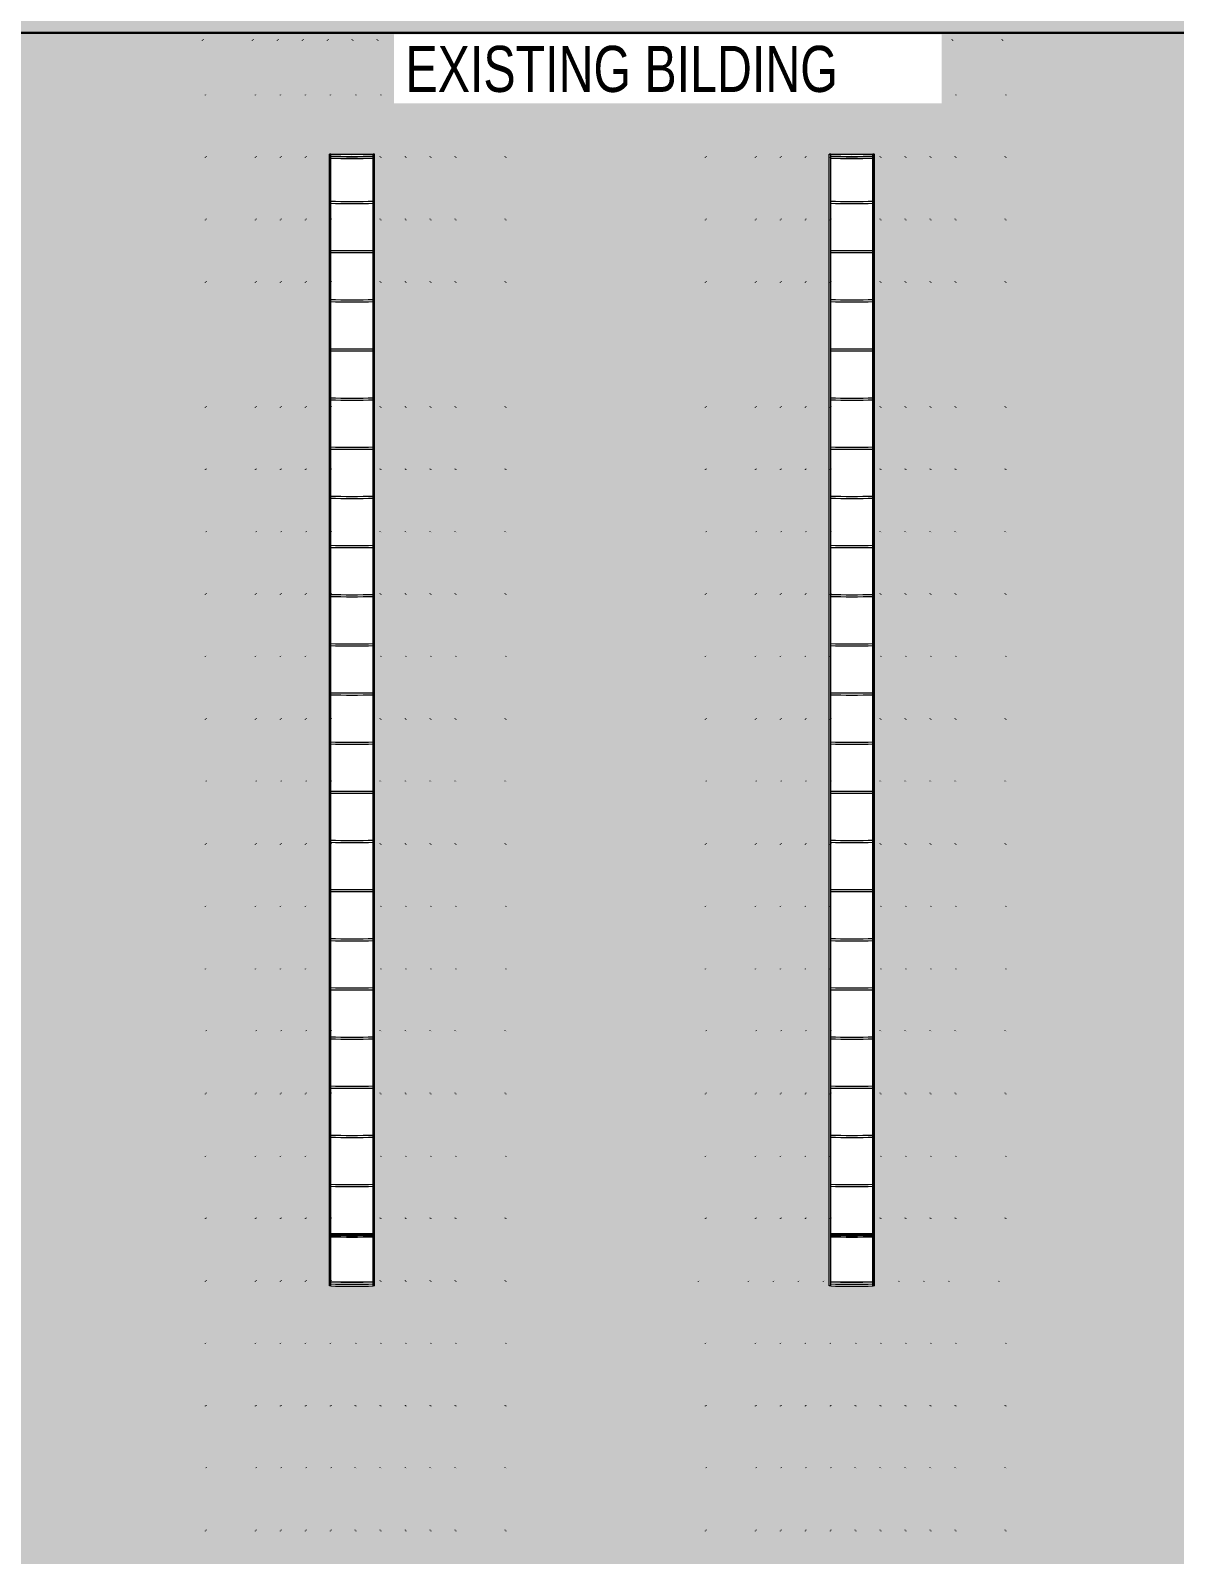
# Model space of a CAD drawing. Header units: metres. Extents: x -55 to 263, y -124 to 62.
# Drawn here: x 71.4 to 99.31, y -59.99 to -22.8 of the extents above; entities that cross this region are included whole.
import ezdxf

# ---------------------------------------------------------------- set-up
doc = ezdxf.new("R2010")
doc.units = ezdxf.units.M
for name, color, linetype, lineweight in [('0-1', 7, 'Continuous', 5), ('14HATCH-1', 10, 'Continuous', 5), ('29NOTAS-1', 7, 'Continuous', 5), ('54ESTRUCTURA-2', 9, 'Continuous', 30), ('54ESTRUCTURA-7', 213, 'Continuous', 9), ('54ESTRUCTURA-8', 255, 'Continuous', 9), ('70LINEA-4', 255, 'Continuous', 9), ('70LINEA-5', 213, 'Continuous', 9)]:
    doc.layers.add(name, color=color, linetype=linetype, lineweight=lineweight)
doc.styles.add('Arial_1', font='arial.ttf', dxfattribs={"width": 0.75, "height": 1.125})

# ---------------------------------------------------------------- blocks, each defined once
blk = doc.blocks.new('22011_AR_rvt-1-A1 _ A250')
at = {"layer": '14HATCH-1'}
h = blk.add_hatch(color=256, dxfattribs=at)
h.paths.add_polyline_path([(194.783, -22.86), (194.93, -22.856), (194.926, -22.851), (194.92, -22.816), (194.797, -22.816), (194.787, -22.856)])
h.paths.add_polyline_path([(194.783, -15.245), (194.791, -15.254), (194.797, -15.288), (194.92, -15.288), (194.926, -15.236), (194.92, -15.201), (194.797, -15.201), (194.791, -15.236)])
h.paths.add_polyline_path([(194.783, -7.62), (194.791, -7.629), (194.797, -7.664), (194.92, -7.664), (194.926, -7.611), (194.92, -7.576), (194.797, -7.576), (194.791, -7.611)])
h.paths.add_polyline_path([(194.783, -0.005), (194.791, -0.014), (194.797, -0.048), (194.92, -0.048), (194.926, 0.004), (194.92, 0.039), (194.797, 0.039), (194.791, 0.004)])
h.paths.add_polyline_path([(194.783, 7.62), (194.791, 7.611), (194.797, 7.576), (194.92, 7.576), (194.926, 7.63), (194.92, 7.664), (194.797, 7.664), (194.791, 7.629)])
h.paths.add_polyline_path([(-12.05, -22.86), (-11.903, -22.855), (-11.908, -22.846), (-11.912, -22.816), (-12.036, -22.816), (-12.041, -22.851), (-12.05, -22.86)])
h.paths.add_polyline_path([(106.186, -22.86), (194.783, -22.855), (194.783, -22.808), (194.93, -22.808), (194.926, -15.296), (194.783, -15.296), (194.783, -15.193), (194.93, -15.193), (194.926, -7.672), (194.783, -7.672), (194.783, -7.568), (194.93, -7.568), (194.926, -0.056), (194.783, -0.056), (194.783, 0.047), (194.93, 0.047), (194.926, 7.568), (194.783, 7.568), (194.783, 7.672), (194.93, 7.672), (194.926, 14.807), (194.783, 14.807), (194.783, 14.825), (183.219, 14.825), (183.215, 13.745), (182.541, 13.745), (182.541, 15.24), (0.339, 15.24), (0.339, 13.745), (-0.339, 13.745), (-0.339, 14.825), (-11.898, 14.825), (-11.898, 14.807), (-12.05, 14.807), (-12.05, -22.808), (-11.898, -22.808), (-11.898, -22.86), (105.605, -22.86)])
h.paths.add_polyline_path([(18.467, -19.926), (17.913, -19.928), (17.727, -19.931), (17.727, 7.689), (18.165, 7.695), (18.631, 7.693), (18.827, 7.689), (18.827, -19.931), (18.468, -19.926)])
h.paths.add_polyline_path([(6.367, -19.927), (5.894, -19.926), (5.535, -19.925), (5.535, 7.689), (5.973, 7.695), (6.433, 7.693), (6.635, 7.689), (6.635, -19.931), (6.368, -19.927)])
h.paths.add_polyline_path([(30.751, -19.927), (30.278, -19.926), (29.919, -19.925), (29.919, 7.689), (30.357, 7.695), (30.817, 7.693), (31.019, 7.689), (31.019, -19.931), (30.752, -19.927)])
h.paths.add_polyline_path([(91.619, -19.926), (91.065, -19.928), (90.879, -19.928), (90.879, 7.689), (91.317, 7.695), (91.777, 7.693), (91.979, 7.689), (91.979, -19.931), (91.62, -19.926)])
h.paths.add_polyline_path([(152.579, -19.926), (152.025, -19.928), (151.839, -19.925), (151.839, 7.689), (152.277, 7.695), (152.737, 7.693), (152.939, 7.689), (152.939, -19.931), (152.58, -19.926)])
h.paths.add_polyline_path([(140.479, -19.927), (140.006, -19.926), (139.647, -19.928), (139.647, 7.689), (140.085, 7.695), (140.545, 7.693), (140.747, 7.689), (140.747, -19.931), (140.48, -19.927)])
h.paths.add_polyline_path([(42.851, -19.926), (42.297, -19.928), (42.111, -19.929), (42.111, 7.689), (42.549, 7.695), (43.009, 7.693), (43.211, 7.689), (43.211, -19.931), (42.852, -19.926)])
h.paths.add_polyline_path([(128.287, -19.927), (127.814, -19.926), (127.455, -19.925), (127.455, 7.689), (127.893, 7.695), (128.353, 7.693), (128.555, 7.689), (128.555, -19.931), (128.288, -19.927)])
h.paths.add_polyline_path([(55.043, -19.926), (54.489, -19.928), (54.303, -19.925), (54.303, 7.689), (54.741, 7.695), (55.201, 7.693), (55.403, 7.689), (55.403, -19.931), (55.044, -19.926)])
h.paths.add_polyline_path([(116.095, -19.927), (115.622, -19.926), (115.263, -19.928), (115.263, 7.689), (115.701, 7.695), (116.161, 7.693), (116.363, 7.689), (116.363, -19.931), (116.096, -19.927)])
h.paths.add_polyline_path([(67.327, -19.927), (66.854, -19.926), (66.495, -19.929), (66.495, 7.689), (66.933, 7.695), (67.393, 7.693), (67.595, 7.689), (67.595, -19.931), (67.328, -19.927)])
h.paths.add_polyline_path([(103.903, -19.927), (103.43, -19.926), (103.071, -19.925), (103.071, 7.689), (103.509, 7.695), (103.969, 7.693), (104.171, 7.689), (104.171, -19.931), (103.904, -19.927)])
h.paths.add_polyline_path([(79.519, -19.927), (79.046, -19.926), (78.687, -19.925), (78.687, 7.689), (79.125, 7.695), (79.585, 7.693), (79.787, 7.689), (79.787, -19.931), (79.52, -19.927)])
h.paths.add_polyline_path([(-6.011, -19.925), (-6.559, -19.929), (-6.657, -19.931), (-6.657, 7.689), (-6.219, 7.695), (-5.759, 7.693), (-5.557, 7.689), (-5.557, -19.931), (-5.932, -19.926), (-6.011, -19.925)])
h.paths.add_polyline_path([(177.142, -19.928), (176.606, -19.926), (176.223, -19.925), (176.223, 7.689), (176.661, 7.695), (177.121, 7.693), (177.323, 7.689), (177.323, -19.931), (177.143, -19.928)])
h.paths.add_polyline_path([(164.863, -19.927), (164.321, -19.926), (164.031, -19.927), (164.031, 7.689), (164.469, 7.695), (164.929, 7.693), (165.131, 7.689), (165.131, -19.931), (164.864, -19.927)])
h.paths.add_polyline_path([(-12.05, -15.245), (-12.041, -15.254), (-12.036, -15.288), (-11.912, -15.288), (-11.902, -15.248), (-11.898, -15.245), (-11.907, -15.236), (-11.912, -15.201), (-12.036, -15.201), (-12.045, -15.24)])
h.paths.add_polyline_path([(-12.041, -15.296), (-12.05, -15.296), (-12.05, -15.193), (-11.898, -15.193), (-11.898, -15.296), (-12.036, -15.296)])
h.paths.add_polyline_path([(-12.05, -7.62), (-12.041, -7.629), (-12.036, -7.664), (-11.912, -7.664), (-11.901, -7.623), (-11.901, -7.617), (-11.907, -7.611), (-11.912, -7.576), (-12.036, -7.576), (-12.041, -7.611)])
h.paths.add_polyline_path([(-12.05, -7.672), (-12.05, -7.568), (-11.898, -7.568), (-11.901, -7.672), (-12.041, -7.672)])
h.paths.add_polyline_path([(-12.05, -0.005), (-12.041, -0.014), (-12.036, -0.048), (-11.912, -0.048), (-11.901, -0.008), (-11.901, -0.002), (-11.907, 0.004), (-11.912, 0.039), (-12.036, 0.039), (-12.045, 0)])
h.paths.add_polyline_path([(-12.041, -0.056), (-12.05, -0.056), (-12.05, 0.047), (-11.898, 0.047), (-11.898, -0.056), (-12.036, -0.056)])
h.paths.add_polyline_path([(-12.05, 7.62), (-12.041, 7.611), (-12.036, 7.576), (-11.912, 7.576), (-11.907, 7.611), (-11.898, 7.62), (-11.907, 7.63), (-11.912, 7.664), (-12.036, 7.664), (-12.041, 7.629)])
h.paths.add_polyline_path([(-12.041, 7.568), (-12.05, 7.568), (-12.05, 7.672), (-11.898, 7.672), (-11.898, 7.568), (-12.036, 7.568)])
h.paths.add_polyline_path([(194.92, 14.815), (194.92, 14.825), (194.795, 14.825), (194.797, 14.815), (194.906, 14.815)])
h.paths.add_polyline_path([(-12.036, 14.815), (-11.912, 14.815), (-11.912, 14.825), (-12.037, 14.825)])
h = blk.add_hatch(color=256, dxfattribs=at)
h.paths.add_polyline_path([(194.783, -60.769), (194.791, -60.777), (194.797, -60.812), (194.92, -60.812), (194.926, -60.76), (194.92, -60.725), (194.797, -60.725), (194.791, -60.76)])
h.paths.add_polyline_path([(194.783, -45.715), (194.791, -45.724), (194.797, -45.759), (194.92, -45.759), (194.925, -45.7), (194.92, -45.672), (194.797, -45.672), (194.791, -45.706)])
h.paths.add_polyline_path([(194.783, -38.1), (194.791, -38.109), (194.797, -38.144), (194.92, -38.144), (194.926, -38.091), (194.92, -38.056), (194.797, -38.056), (194.791, -38.091)])
h.paths.add_polyline_path([(194.783, -30.475), (194.791, -30.484), (194.797, -30.519), (194.92, -30.519), (194.926, -30.466), (194.92, -30.432), (194.797, -30.432), (194.791, -30.466), (194.784, -30.474)])
h.paths.add_polyline_path([(194.783, -22.86), (194.792, -22.874), (194.797, -22.904), (194.92, -22.904), (194.924, -22.86), (194.791, -22.86)])
h.paths.add_polyline_path([(-11.898, -22.86), (-12.05, -22.86), (-12.041, -22.869), (-12.036, -22.904), (-11.912, -22.901), (-11.902, -22.864)])
h.paths.add_polyline_path([(-12.05, -60.96), (192.852, -60.96), (192.852, -60.903), (192.884, -60.903), (192.884, -60.96), (193.506, -60.96), (193.506, -60.903), (193.538, -60.903), (193.538, -60.96), (194.93, -60.96), (194.926, -60.82), (194.783, -60.82), (194.783, -60.717), (194.93, -60.717), (194.926, -45.767), (194.783, -45.767), (194.783, -45.664), (194.93, -45.664), (194.926, -38.152), (194.783, -38.152), (194.783, -38.048), (194.93, -38.048), (194.926, -30.527), (194.783, -30.527), (194.783, -30.424), (194.93, -30.424), (194.926, -22.912), (194.783, -22.912), (194.783, -22.86), (-11.898, -22.865), (-11.898, -22.912), (-12.05, -22.912), (-12.05, -60.847)])
h.paths.add_polyline_path([(-12.05, -60.769), (-12.041, -60.777), (-12.036, -60.812), (-11.912, -60.812), (-11.907, -60.777), (-11.898, -60.769), (-11.907, -60.76), (-11.912, -60.725), (-12.036, -60.725), (-12.041, -60.76)])
h.paths.add_polyline_path([(-11.931, -60.82), (-12.05, -60.82), (-12.05, -60.717), (-11.898, -60.717), (-11.898, -60.82), (-11.914, -60.82)])
h.paths.add_polyline_path([(176.78, -53.447), (176.248, -53.441), (176.23, -53.441), (176.23, -25.82), (176.61, -25.826), (177.144, -25.824), (177.33, -25.824), (177.33, -53.441), (176.892, -53.447), (176.804, -53.447)])
h.paths.add_polyline_path([(164.588, -53.447), (164.061, -53.441), (164.038, -53.441), (164.038, -25.82), (164.413, -25.826), (164.952, -25.824), (165.138, -25.824), (165.138, -53.441), (164.7, -53.447), (164.612, -53.447)])
h.paths.add_polyline_path([(152.396, -53.447), (151.869, -53.441), (151.846, -53.441), (151.846, -25.82), (152.221, -25.826), (152.76, -25.824), (152.946, -25.824), (152.946, -53.441), (152.508, -53.447), (152.42, -53.447)])
h.paths.add_polyline_path([(140.204, -53.447), (139.672, -53.441), (139.654, -53.441), (139.654, -25.82), (140.029, -25.826), (140.568, -25.824), (140.754, -25.825), (140.754, -53.441), (140.316, -53.447), (140.228, -53.447)])
h.paths.add_polyline_path([(128.012, -53.447), (127.485, -53.441), (127.462, -53.441), (127.462, -25.82), (127.837, -25.826), (128.376, -25.824), (128.562, -25.825), (128.562, -53.441), (128.124, -53.447), (128.036, -53.447)])
h.paths.add_polyline_path([(115.82, -53.447), (115.288, -53.441), (115.27, -53.441), (115.27, -25.82), (115.645, -25.826), (116.184, -25.824), (116.37, -25.825), (116.37, -53.441), (115.932, -53.447), (115.844, -53.447)])
h.paths.add_polyline_path([(103.628, -53.447), (103.101, -53.441), (103.078, -53.441), (103.078, -25.82), (103.453, -25.826), (103.992, -25.824), (104.178, -25.82), (104.178, -53.441), (103.74, -53.447), (103.652, -53.447)])
h.paths.add_polyline_path([(91.436, -53.447), (90.904, -53.441), (90.886, -53.441), (90.886, -25.82), (91.261, -25.826), (91.8, -25.824), (91.986, -25.825), (91.986, -53.441), (91.548, -53.447), (91.46, -53.447)])
h.paths.add_polyline_path([(79.244, -53.447), (78.712, -53.441), (78.694, -53.441), (78.694, -25.82), (79.069, -25.826), (79.608, -25.824), (79.794, -25.82), (79.794, -53.441), (79.356, -53.447), (79.268, -53.447)])
h.paths.add_polyline_path([(67.052, -53.447), (66.525, -53.441), (66.502, -53.441), (66.502, -25.82), (66.877, -25.826), (67.416, -25.824), (67.602, -25.82), (67.602, -53.441), (67.164, -53.447), (67.076, -53.447)])
h.paths.add_polyline_path([(54.86, -53.447), (54.333, -53.441), (54.31, -53.441), (54.31, -25.82), (54.736, -25.826), (55.224, -25.824), (55.41, -25.826), (55.41, -53.441), (54.972, -53.447), (54.884, -53.447)])
h.paths.add_polyline_path([(42.668, -53.447), (42.141, -53.441), (42.118, -53.441), (42.118, -25.82), (42.528, -25.826), (43.032, -25.824), (43.218, -25.826), (43.218, -53.441), (42.78, -53.447), (42.692, -53.447)])
h.paths.add_polyline_path([(30.476, -53.447), (29.949, -53.441), (29.926, -53.441), (29.926, -25.82), (30.301, -25.826), (30.84, -25.824), (31.026, -25.826), (31.026, -53.441), (30.588, -53.447), (30.5, -53.447)])
h.paths.add_polyline_path([(18.284, -53.447), (17.757, -53.441), (17.734, -53.441), (17.734, -25.82), (18.111, -25.826), (18.648, -25.824), (18.834, -25.826), (18.834, -53.441), (18.396, -53.447), (18.308, -53.447)])
h.paths.add_polyline_path([(6.092, -53.447), (5.565, -53.441), (5.542, -53.441), (5.542, -25.82), (5.917, -25.826), (6.456, -25.824), (6.642, -25.826), (6.642, -53.441), (6.204, -53.447), (6.116, -53.447)])
h.paths.add_polyline_path([(-6.1, -53.447), (-6.632, -53.441), (-6.65, -53.441), (-6.65, -25.82), (-6.275, -25.826), (-5.736, -25.824), (-5.55, -25.822), (-5.55, -53.441), (-5.988, -53.447), (-6.076, -53.447)])
h.paths.add_polyline_path([(-12.05, -53.34), (-12.041, -53.349), (-12.036, -53.384), (-11.912, -53.384), (-11.907, -53.349), (-11.898, -53.34), (-11.907, -53.331), (-11.912, -53.296), (-12.036, -53.296), (-12.041, -53.331)])
h.paths.add_polyline_path([(-11.898, -53.392), (-12.05, -53.392), (-12.05, -53.288), (-11.898, -53.288), (-11.898, -53.384)])
h.paths.add_polyline_path([(194.778, -53.34), (194.787, -53.352), (194.792, -53.384), (194.916, -53.384), (194.921, -53.349), (194.93, -53.34), (194.921, -53.331), (194.916, -53.296), (194.792, -53.296), (194.787, -53.331)])
h.paths.add_polyline_path([(194.787, -53.392), (194.778, -53.392), (194.778, -53.288), (194.93, -53.288), (194.93, -53.392), (194.792, -53.392)])
h.paths.add_polyline_path([(-12.05, -45.715), (-12.041, -45.724), (-12.036, -45.759), (-11.912, -45.759), (-11.907, -45.724), (-11.898, -45.715), (-11.908, -45.7), (-11.912, -45.672), (-12.036, -45.672), (-12.041, -45.706)])
h.paths.add_polyline_path([(-11.907, -45.767), (-12.05, -45.767), (-12.05, -45.664), (-11.898, -45.664), (-11.898, -45.767)])
h.paths.add_polyline_path([(-12.05, -38.1), (-12.041, -38.109), (-12.036, -38.144), (-11.912, -38.144), (-11.907, -38.109), (-11.898, -38.1), (-11.907, -38.091), (-11.912, -38.056), (-12.036, -38.056), (-12.041, -38.091)])
h.paths.add_polyline_path([(-11.907, -38.152), (-12.05, -38.152), (-12.05, -38.048), (-11.898, -38.048), (-11.898, -38.152)])
h.paths.add_polyline_path([(-12.05, -30.475), (-12.041, -30.484), (-12.036, -30.519), (-11.912, -30.519), (-11.907, -30.484), (-11.901, -30.472), (-11.907, -30.466), (-11.912, -30.432), (-12.036, -30.432), (-12.041, -30.466)])
h.paths.add_polyline_path([(-11.898, -30.527), (-12.05, -30.527), (-12.05, -30.424), (-11.898, -30.424), (-11.898, -30.484)])
at = {"layer": '54ESTRUCTURA-2'}
for p, q in [((194.93, -22.86), (-12.05, -22.86)), ((-12.05, -22.86), (194.93, -22.86))]:
    blk.add_line(p, q, dxfattribs=at)
blk = doc.blocks.new('JN-103 - JN-103-1693073-A1 _ A250')
at = {"layer": '54ESTRUCTURA-7'}
for p, q in [((173.202, -51.797), (173.202, -51.804)), ((173.223, -51.777), (173.223, -51.783)), ((174.421, -51.797), (174.421, -51.804)), ((174.442, -51.777), (174.442, -51.783)), ((175.031, -51.797), (175.031, -51.804)), ((175.052, -51.777), (175.052, -51.783)), ((175.64, -51.797), (175.64, -51.804)), ((175.661, -51.777), (175.661, -51.783)), ((176.25, -51.797), (176.25, -51.804)), ((176.271, -51.777), (176.271, -51.783)), ((177.471, -51.783), (177.471, -51.777)), ((177.492, -51.804), (177.492, -51.797)), ((178.081, -51.783), (178.081, -51.777)), ((178.102, -51.804), (178.102, -51.797)), ((178.69, -51.783), (178.69, -51.777)), ((178.711, -51.804), (178.711, -51.797)), ((179.3, -51.783), (179.3, -51.777)), ((179.321, -51.804), (179.321, -51.797)), ((180.519, -51.783), (180.519, -51.777)), ((180.54, -51.804), (180.54, -51.797))]:
    blk.add_line(p, q, dxfattribs=at)
blk = doc.blocks.new('JN-103 - JN-103-V415-A1 _ A250')
at = {"layer": '54ESTRUCTURA-7'}
for p, q in [((173.202, -50.276), (173.202, -50.282)), ((173.223, -50.255), (173.223, -50.261)), ((174.421, -50.276), (174.421, -50.282)), ((174.442, -50.255), (174.442, -50.261)), ((175.031, -50.276), (175.031, -50.282)), ((175.052, -50.255), (175.052, -50.261)), ((175.64, -50.276), (175.64, -50.282)), ((175.661, -50.255), (175.661, -50.261)), ((176.25, -50.276), (176.25, -50.282)), ((176.271, -50.255), (176.271, -50.261)), ((177.471, -50.261), (177.471, -50.255)), ((177.492, -50.282), (177.492, -50.276)), ((178.081, -50.261), (178.081, -50.255)), ((178.102, -50.282), (178.102, -50.276)), ((178.69, -50.261), (178.69, -50.255)), ((178.711, -50.282), (178.711, -50.276)), ((179.3, -50.261), (179.3, -50.255)), ((179.321, -50.282), (179.321, -50.276)), ((180.519, -50.261), (180.519, -50.255)), ((180.54, -50.282), (180.54, -50.276))]:
    blk.add_line(p, q, dxfattribs=at)
blk = doc.blocks.new('JN-103 - JN-103-V416-A1 _ A250')
at = {"layer": '54ESTRUCTURA-7'}
for p, q in [((173.202, -48.752), (173.202, -48.759)), ((173.223, -48.731), (173.223, -48.738)), ((174.421, -48.752), (174.421, -48.759)), ((174.442, -48.731), (174.442, -48.738)), ((175.031, -48.752), (175.031, -48.759)), ((175.052, -48.731), (175.052, -48.738)), ((175.64, -48.752), (175.64, -48.759)), ((175.661, -48.731), (175.661, -48.738)), ((176.25, -48.752), (176.25, -48.759)), ((176.271, -48.731), (176.271, -48.738)), ((177.471, -48.738), (177.471, -48.731)), ((177.492, -48.759), (177.492, -48.752)), ((178.081, -48.738), (178.081, -48.731)), ((178.102, -48.759), (178.102, -48.752)), ((178.69, -48.738), (178.69, -48.731)), ((178.711, -48.759), (178.711, -48.752)), ((179.3, -48.738), (179.3, -48.731)), ((179.321, -48.759), (179.321, -48.752)), ((180.519, -48.738), (180.519, -48.731)), ((180.54, -48.759), (180.54, -48.752))]:
    blk.add_line(p, q, dxfattribs=at)
blk = doc.blocks.new('JN-103 - JN-103-V417-A1 _ A250')
at = {"layer": '54ESTRUCTURA-7'}
for p, q in [((173.202, -47.229), (173.202, -47.235)), ((173.223, -47.208), (173.223, -47.214)), ((174.421, -47.229), (174.421, -47.235)), ((174.442, -47.208), (174.442, -47.214)), ((175.031, -47.229), (175.031, -47.235)), ((175.052, -47.208), (175.052, -47.214)), ((175.64, -47.229), (175.64, -47.235)), ((175.661, -47.208), (175.661, -47.214)), ((176.25, -47.229), (176.25, -47.235)), ((176.271, -47.208), (176.271, -47.214)), ((177.471, -47.214), (177.471, -47.208)), ((177.492, -47.235), (177.492, -47.229)), ((178.081, -47.214), (178.081, -47.208)), ((178.102, -47.235), (178.102, -47.229)), ((178.69, -47.214), (178.69, -47.208)), ((178.711, -47.235), (178.711, -47.229)), ((179.3, -47.214), (179.3, -47.208)), ((179.321, -47.235), (179.321, -47.229)), ((180.519, -47.214), (180.519, -47.208)), ((180.54, -47.235), (180.54, -47.229))]:
    blk.add_line(p, q, dxfattribs=at)
blk = doc.blocks.new('JN-103 - JN-103-V418-A1 _ A250')
at = {"layer": '54ESTRUCTURA-7'}
for p, q in [((173.202, -44.182), (173.202, -44.189)), ((173.223, -44.162), (173.223, -44.168)), ((174.421, -44.182), (174.421, -44.189)), ((174.442, -44.162), (174.442, -44.168)), ((175.031, -44.182), (175.031, -44.189)), ((175.052, -44.162), (175.052, -44.168)), ((175.64, -44.182), (175.64, -44.189)), ((175.661, -44.162), (175.661, -44.168)), ((176.25, -44.182), (176.25, -44.189)), ((176.271, -44.162), (176.271, -44.168)), ((177.471, -44.168), (177.471, -44.162)), ((177.492, -44.189), (177.492, -44.182)), ((178.081, -44.168), (178.081, -44.162)), ((178.102, -44.189), (178.102, -44.182)), ((178.69, -44.168), (178.69, -44.162)), ((178.711, -44.189), (178.711, -44.182)), ((179.3, -44.168), (179.3, -44.162)), ((179.321, -44.189), (179.321, -44.182)), ((180.519, -44.168), (180.519, -44.162)), ((180.54, -44.189), (180.54, -44.182))]:
    blk.add_line(p, q, dxfattribs=at)
blk = doc.blocks.new('JN-103 - JN-103-V419-A1 _ A250')
at = {"layer": '54ESTRUCTURA-7'}
for p, q in [((173.202, -42.659), (173.202, -42.665)), ((173.223, -42.638), (173.223, -42.644)), ((174.421, -42.659), (174.421, -42.665)), ((174.442, -42.638), (174.442, -42.644)), ((175.031, -42.659), (175.031, -42.665)), ((175.052, -42.638), (175.052, -42.644)), ((175.64, -42.659), (175.64, -42.665)), ((175.661, -42.638), (175.661, -42.644)), ((176.25, -42.659), (176.25, -42.665)), ((176.271, -42.638), (176.271, -42.644)), ((177.471, -42.644), (177.471, -42.638)), ((177.492, -42.665), (177.492, -42.659)), ((178.081, -42.644), (178.081, -42.638)), ((178.102, -42.665), (178.102, -42.659)), ((178.69, -42.644), (178.69, -42.638)), ((178.711, -42.665), (178.711, -42.659)), ((179.3, -42.644), (179.3, -42.638)), ((179.321, -42.665), (179.321, -42.659)), ((180.519, -42.644), (180.519, -42.638)), ((180.54, -42.665), (180.54, -42.659))]:
    blk.add_line(p, q, dxfattribs=at)
blk = doc.blocks.new('JN-103 - JN-103-V420-A1 _ A250')
at = {"layer": '54ESTRUCTURA-7'}
for p, q in [((173.202, -41.136), (173.202, -41.142)), ((173.223, -41.115), (173.223, -41.121)), ((174.421, -41.136), (174.421, -41.142)), ((174.442, -41.115), (174.442, -41.121)), ((175.031, -41.136), (175.031, -41.142)), ((175.052, -41.115), (175.052, -41.121)), ((175.64, -41.136), (175.64, -41.142)), ((175.661, -41.115), (175.661, -41.121)), ((176.25, -41.136), (176.25, -41.142)), ((176.271, -41.115), (176.271, -41.121)), ((177.471, -41.121), (177.471, -41.115)), ((177.492, -41.142), (177.492, -41.136)), ((178.081, -41.121), (178.081, -41.115)), ((178.102, -41.142), (178.102, -41.136)), ((178.69, -41.121), (178.69, -41.115)), ((178.711, -41.142), (178.711, -41.136)), ((179.3, -41.121), (179.3, -41.115)), ((179.321, -41.142), (179.321, -41.136)), ((180.519, -41.121), (180.519, -41.115)), ((180.54, -41.142), (180.54, -41.136))]:
    blk.add_line(p, q, dxfattribs=at)
blk = doc.blocks.new('JN-103 - JN-103-V421-A1 _ A250')
at = {"layer": '54ESTRUCTURA-7'}
for p, q in [((173.202, -39.613), (173.202, -39.619)), ((173.223, -39.592), (173.223, -39.598)), ((174.421, -39.613), (174.421, -39.619)), ((174.442, -39.592), (174.442, -39.598)), ((175.031, -39.613), (175.031, -39.619)), ((175.052, -39.592), (175.052, -39.598)), ((175.64, -39.613), (175.64, -39.619)), ((175.661, -39.592), (175.661, -39.598)), ((176.25, -39.613), (176.25, -39.619)), ((176.271, -39.592), (176.271, -39.598)), ((177.471, -39.598), (177.471, -39.592)), ((177.492, -39.619), (177.492, -39.613)), ((178.081, -39.598), (178.081, -39.592)), ((178.102, -39.619), (178.102, -39.613)), ((178.69, -39.598), (178.69, -39.592)), ((178.711, -39.619), (178.711, -39.613)), ((179.3, -39.598), (179.3, -39.592)), ((179.321, -39.619), (179.321, -39.613)), ((180.519, -39.598), (180.519, -39.592)), ((180.54, -39.619), (180.54, -39.613))]:
    blk.add_line(p, q, dxfattribs=at)
blk = doc.blocks.new('JN-103 - JN-103-V422-A1 _ A250')
at = {"layer": '54ESTRUCTURA-7'}
for p, q in [((173.202, -36.566), (173.202, -36.572)), ((173.223, -36.545), (173.223, -36.551)), ((174.421, -36.566), (174.421, -36.572)), ((174.442, -36.545), (174.442, -36.551)), ((175.031, -36.566), (175.031, -36.572)), ((175.052, -36.545), (175.052, -36.551)), ((175.64, -36.566), (175.64, -36.572)), ((175.661, -36.545), (175.661, -36.551)), ((176.25, -36.566), (176.25, -36.572)), ((176.271, -36.545), (176.271, -36.551)), ((177.471, -36.551), (177.471, -36.545)), ((177.492, -36.572), (177.492, -36.566)), ((178.081, -36.551), (178.081, -36.545)), ((178.102, -36.572), (178.102, -36.566)), ((178.69, -36.551), (178.69, -36.545)), ((178.711, -36.572), (178.711, -36.566)), ((179.3, -36.551), (179.3, -36.545)), ((179.321, -36.572), (179.321, -36.566)), ((180.519, -36.551), (180.519, -36.545)), ((180.54, -36.572), (180.54, -36.566))]:
    blk.add_line(p, q, dxfattribs=at)
blk = doc.blocks.new('JN-103 - JN-103-V423-A1 _ A250')
at = {"layer": '54ESTRUCTURA-7'}
for p, q in [((173.202, -35.043), (173.202, -35.049)), ((173.223, -35.022), (173.223, -35.028)), ((174.421, -35.043), (174.421, -35.049)), ((174.442, -35.022), (174.442, -35.028)), ((175.031, -35.043), (175.031, -35.049)), ((175.052, -35.022), (175.052, -35.028)), ((175.64, -35.043), (175.64, -35.049)), ((175.661, -35.022), (175.661, -35.028)), ((176.25, -35.043), (176.25, -35.049)), ((176.271, -35.022), (176.271, -35.028)), ((177.471, -35.028), (177.471, -35.022)), ((177.492, -35.049), (177.492, -35.043)), ((178.081, -35.028), (178.081, -35.022)), ((178.102, -35.049), (178.102, -35.043)), ((178.69, -35.028), (178.69, -35.022)), ((178.711, -35.049), (178.711, -35.043)), ((179.3, -35.028), (179.3, -35.022)), ((179.321, -35.049), (179.321, -35.043)), ((180.519, -35.028), (180.519, -35.022)), ((180.54, -35.049), (180.54, -35.043))]:
    blk.add_line(p, q, dxfattribs=at)
blk = doc.blocks.new('JN-103 - JN-103-V424-A1 _ A250')
at = {"layer": '54ESTRUCTURA-7'}
for p, q in [((173.202, -33.519), (173.202, -33.525)), ((173.223, -33.498), (173.223, -33.505)), ((174.421, -33.519), (174.421, -33.525)), ((174.442, -33.498), (174.442, -33.505)), ((175.031, -33.519), (175.031, -33.525)), ((175.052, -33.498), (175.052, -33.505)), ((175.64, -33.519), (175.64, -33.525)), ((175.661, -33.498), (175.661, -33.505)), ((176.25, -33.519), (176.25, -33.525)), ((176.271, -33.498), (176.271, -33.505)), ((177.471, -33.505), (177.471, -33.498)), ((177.492, -33.525), (177.492, -33.519)), ((178.081, -33.505), (178.081, -33.498)), ((178.102, -33.525), (178.102, -33.519)), ((178.69, -33.505), (178.69, -33.498)), ((178.711, -33.525), (178.711, -33.519)), ((179.3, -33.505), (179.3, -33.498)), ((179.321, -33.525), (179.321, -33.519)), ((180.519, -33.505), (180.519, -33.498)), ((180.54, -33.525), (180.54, -33.519))]:
    blk.add_line(p, q, dxfattribs=at)
blk = doc.blocks.new('JN-103 - JN-103-V425-A1 _ A250')
at = {"layer": '54ESTRUCTURA-7'}
for p, q in [((173.223, -31.975), (173.223, -31.981)), ((174.442, -31.975), (174.442, -31.981)), ((175.052, -31.975), (175.052, -31.981)), ((175.661, -31.975), (175.661, -31.981)), ((176.271, -31.975), (176.271, -31.981)), ((177.471, -31.981), (177.471, -31.975)), ((178.081, -31.981), (178.081, -31.975)), ((178.69, -31.981), (178.69, -31.975)), ((179.3, -31.981), (179.3, -31.975)), ((180.519, -31.981), (180.519, -31.975)), ((173.202, -31.996), (173.202, -32.002)), ((174.421, -31.996), (174.421, -32.002)), ((175.031, -31.996), (175.031, -32.002)), ((175.64, -31.996), (175.64, -32.002)), ((176.25, -31.996), (176.25, -32.002)), ((177.492, -32.002), (177.492, -31.996)), ((178.102, -32.002), (178.102, -31.996)), ((178.711, -32.002), (178.711, -31.996)), ((179.321, -32.002), (179.321, -31.996)), ((180.54, -32.002), (180.54, -31.996))]:
    blk.add_line(p, q, dxfattribs=at)
blk = doc.blocks.new('JN-103 - JN-103-V426-A1 _ A250')
at = {"layer": '54ESTRUCTURA-7'}
for p, q in [((173.202, -28.946), (173.202, -28.952)), ((173.223, -28.925), (173.223, -28.931)), ((174.421, -28.946), (174.421, -28.952)), ((174.442, -28.925), (174.442, -28.931)), ((175.031, -28.946), (175.031, -28.952)), ((175.052, -28.925), (175.052, -28.931)), ((175.64, -28.946), (175.64, -28.952)), ((175.661, -28.925), (175.661, -28.931)), ((176.25, -28.946), (176.25, -28.952)), ((176.271, -28.925), (176.271, -28.931)), ((177.471, -28.931), (177.471, -28.925)), ((177.492, -28.952), (177.492, -28.946)), ((178.081, -28.931), (178.081, -28.925)), ((178.102, -28.952), (178.102, -28.946)), ((178.69, -28.931), (178.69, -28.925)), ((178.711, -28.952), (178.711, -28.946)), ((179.3, -28.931), (179.3, -28.925)), ((179.321, -28.952), (179.321, -28.946)), ((180.519, -28.931), (180.519, -28.925)), ((180.54, -28.952), (180.54, -28.946))]:
    blk.add_line(p, q, dxfattribs=at)
blk = doc.blocks.new('JN-103 - JN-103-V427-A1 _ A250')
at = {"layer": '54ESTRUCTURA-7'}
for p, q in [((173.202, -27.423), (173.202, -27.429)), ((173.223, -27.397), (173.223, -27.408)), ((174.421, -27.423), (174.421, -27.429)), ((174.442, -27.397), (174.442, -27.408)), ((175.031, -27.423), (175.031, -27.429)), ((175.052, -27.397), (175.052, -27.408)), ((175.64, -27.423), (175.64, -27.429)), ((175.661, -27.397), (175.661, -27.408)), ((176.25, -27.423), (176.25, -27.429)), ((176.271, -27.397), (176.271, -27.408)), ((177.471, -27.408), (177.471, -27.397)), ((177.492, -27.429), (177.492, -27.423)), ((178.081, -27.408), (178.081, -27.397)), ((178.102, -27.429), (178.102, -27.423)), ((178.69, -27.408), (178.69, -27.397)), ((178.711, -27.429), (178.711, -27.423)), ((179.3, -27.408), (179.3, -27.397)), ((179.321, -27.429), (179.321, -27.423)), ((180.519, -27.408), (180.519, -27.397)), ((180.54, -27.429), (180.54, -27.423))]:
    blk.add_line(p, q, dxfattribs=at)
blk = doc.blocks.new('JN-103 - JN-103-V428-A1 _ A250')
at = {"layer": '54ESTRUCTURA-7'}
for p, q in [((173.202, -25.899), (173.202, -25.905)), ((173.223, -25.878), (173.223, -25.885)), ((174.421, -25.899), (174.421, -25.905)), ((174.442, -25.878), (174.442, -25.885)), ((175.031, -25.899), (175.031, -25.905)), ((175.052, -25.878), (175.052, -25.885)), ((175.64, -25.899), (175.64, -25.905)), ((175.661, -25.878), (175.661, -25.885)), ((176.25, -25.899), (176.25, -25.905)), ((176.271, -25.878), (176.271, -25.885)), ((177.471, -25.885), (177.471, -25.878)), ((177.492, -25.905), (177.492, -25.899)), ((178.081, -25.885), (178.081, -25.878)), ((178.102, -25.905), (178.102, -25.899)), ((178.69, -25.885), (178.69, -25.878)), ((178.711, -25.905), (178.711, -25.899)), ((179.3, -25.885), (179.3, -25.878)), ((179.321, -25.905), (179.321, -25.899)), ((180.519, -25.885), (180.519, -25.878)), ((180.54, -25.905), (180.54, -25.899))]:
    blk.add_line(p, q, dxfattribs=at)
blk = doc.blocks.new('JN-103 - JN-103-V429-A1 _ A250')
at = {"layer": '54ESTRUCTURA-7'}
for p, q in [((173.202, -24.376), (173.202, -24.382)), ((173.223, -24.355), (173.223, -24.361)), ((174.421, -24.376), (174.421, -24.382)), ((174.442, -24.355), (174.442, -24.361)), ((175.031, -24.376), (175.031, -24.382)), ((175.052, -24.355), (175.052, -24.361)), ((175.64, -24.376), (175.64, -24.382)), ((175.661, -24.355), (175.661, -24.361)), ((176.25, -24.376), (176.25, -24.382)), ((176.271, -24.355), (176.271, -24.361)), ((176.861, -24.361), (176.861, -24.355)), ((176.882, -24.382), (176.882, -24.376)), ((177.471, -24.361), (177.471, -24.355)), ((177.492, -24.382), (177.492, -24.376)), ((178.081, -24.361), (178.081, -24.355)), ((178.102, -24.382), (178.102, -24.376)), ((178.69, -24.361), (178.69, -24.355)), ((178.711, -24.382), (178.711, -24.376)), ((179.3, -24.361), (179.3, -24.355)), ((179.321, -24.382), (179.321, -24.376)), ((180.519, -24.361), (180.519, -24.355)), ((180.54, -24.382), (180.54, -24.376))]:
    blk.add_line(p, q, dxfattribs=at)
blk = doc.blocks.new('JN-103 - JN-103-V447-A1 _ A250')
at = {"layer": '54ESTRUCTURA-7'}
for p, q in [((75.666, -53.323), (75.666, -53.329)), ((75.687, -53.302), (75.687, -53.308)), ((76.885, -53.323), (76.885, -53.329)), ((76.906, -53.302), (76.906, -53.308)), ((77.495, -53.323), (77.495, -53.329)), ((77.516, -53.302), (77.516, -53.308)), ((78.104, -53.323), (78.104, -53.329)), ((78.125, -53.302), (78.125, -53.308)), ((78.714, -53.323), (78.714, -53.329)), ((78.735, -53.302), (78.735, -53.308)), ((79.935, -53.308), (79.935, -53.302)), ((79.956, -53.329), (79.956, -53.323)), ((80.545, -53.308), (80.545, -53.302)), ((80.566, -53.329), (80.566, -53.323)), ((81.154, -53.308), (81.154, -53.302)), ((81.175, -53.329), (81.175, -53.323)), ((81.764, -53.308), (81.764, -53.302)), ((81.785, -53.329), (81.785, -53.323)), ((82.983, -53.308), (82.983, -53.302)), ((83.004, -53.329), (83.004, -53.323))]:
    blk.add_line(p, q, dxfattribs=at)
blk = doc.blocks.new('JN-201 - JN-201-1693074-A1 _ A250')
at = {"layer": '54ESTRUCTURA-7'}
for p, q in [((173.202, -59.416), (173.202, -59.422)), ((173.223, -59.395), (173.223, -59.401)), ((174.421, -59.416), (174.421, -59.422)), ((174.442, -59.395), (174.442, -59.401)), ((175.031, -59.416), (175.031, -59.422)), ((175.052, -59.395), (175.052, -59.401)), ((175.64, -59.416), (175.64, -59.422)), ((175.661, -59.395), (175.661, -59.401)), ((176.25, -59.416), (176.25, -59.422)), ((176.271, -59.395), (176.271, -59.401)), ((176.861, -59.401), (176.861, -59.395)), ((176.882, -59.422), (176.882, -59.416)), ((177.471, -59.401), (177.471, -59.395)), ((177.492, -59.422), (177.492, -59.416)), ((178.081, -59.401), (178.081, -59.395)), ((178.102, -59.422), (178.102, -59.416)), ((178.69, -59.401), (178.69, -59.395)), ((178.711, -59.422), (178.711, -59.416)), ((179.3, -59.401), (179.3, -59.395)), ((179.321, -59.422), (179.321, -59.416)), ((180.519, -59.401), (180.519, -59.395)), ((180.54, -59.422), (180.54, -59.416))]:
    blk.add_line(p, q, dxfattribs=at)
blk = doc.blocks.new('JN-201 - JN-201-V449-A1 _ A250')
at = {"layer": '54ESTRUCTURA-7'}
for p, q in [((173.202, -57.892), (173.202, -57.899)), ((173.223, -57.871), (173.223, -57.878)), ((174.421, -57.892), (174.421, -57.899)), ((174.442, -57.871), (174.442, -57.878)), ((175.031, -57.892), (175.031, -57.899)), ((175.052, -57.871), (175.052, -57.878)), ((175.64, -57.892), (175.64, -57.899)), ((175.661, -57.871), (175.661, -57.878)), ((176.25, -57.892), (176.25, -57.899)), ((176.271, -57.871), (176.271, -57.878)), ((176.861, -57.878), (176.861, -57.871)), ((176.882, -57.899), (176.882, -57.892)), ((177.471, -57.878), (177.471, -57.871)), ((177.492, -57.899), (177.492, -57.892)), ((178.081, -57.878), (178.081, -57.871)), ((178.102, -57.899), (178.102, -57.892)), ((178.69, -57.878), (178.69, -57.871)), ((178.711, -57.899), (178.711, -57.892)), ((179.3, -57.878), (179.3, -57.871)), ((179.321, -57.899), (179.321, -57.892)), ((180.519, -57.878), (180.519, -57.871)), ((180.54, -57.899), (180.54, -57.892))]:
    blk.add_line(p, q, dxfattribs=at)
blk = doc.blocks.new('JN-201 - JN-201-V450-A1 _ A250')
at = {"layer": '54ESTRUCTURA-7'}
for p, q in [((173.202, -56.369), (173.202, -56.375)), ((173.223, -56.348), (173.223, -56.354)), ((174.421, -56.369), (174.421, -56.375)), ((174.442, -56.348), (174.442, -56.354)), ((175.031, -56.369), (175.031, -56.375)), ((175.052, -56.348), (175.052, -56.354)), ((175.64, -56.369), (175.64, -56.375)), ((175.661, -56.348), (175.661, -56.354)), ((176.25, -56.369), (176.25, -56.375)), ((176.271, -56.348), (176.271, -56.354)), ((176.861, -56.354), (176.861, -56.348)), ((176.882, -56.375), (176.882, -56.369)), ((177.471, -56.354), (177.471, -56.348)), ((177.492, -56.375), (177.492, -56.369)), ((178.081, -56.354), (178.081, -56.348)), ((178.102, -56.375), (178.102, -56.369)), ((178.69, -56.354), (178.69, -56.348)), ((178.711, -56.375), (178.711, -56.369)), ((179.3, -56.354), (179.3, -56.348)), ((179.321, -56.375), (179.321, -56.369)), ((180.519, -56.354), (180.519, -56.348)), ((180.54, -56.375), (180.54, -56.369))]:
    blk.add_line(p, q, dxfattribs=at)
blk = doc.blocks.new('JN-201 - JN-201-V451-A1 _ A250')
at = {"layer": '54ESTRUCTURA-7'}
for p, q in [((173.202, -54.846), (173.202, -54.852)), ((173.223, -54.825), (173.223, -54.831)), ((174.421, -54.846), (174.421, -54.852)), ((174.442, -54.825), (174.442, -54.831)), ((175.031, -54.846), (175.031, -54.852)), ((175.052, -54.825), (175.052, -54.831)), ((175.64, -54.846), (175.64, -54.852)), ((175.661, -54.825), (175.661, -54.831)), ((176.25, -54.846), (176.25, -54.852)), ((176.271, -54.825), (176.271, -54.831)), ((176.861, -54.831), (176.861, -54.825)), ((176.882, -54.852), (176.882, -54.846)), ((177.471, -54.831), (177.471, -54.825)), ((177.492, -54.852), (177.492, -54.846)), ((178.081, -54.831), (178.081, -54.825)), ((178.102, -54.852), (178.102, -54.846)), ((178.69, -54.831), (178.69, -54.825)), ((178.711, -54.852), (178.711, -54.846)), ((179.3, -54.831), (179.3, -54.825)), ((179.321, -54.852), (179.321, -54.846)), ((180.519, -54.831), (180.519, -54.825)), ((180.54, -54.852), (180.54, -54.846))]:
    blk.add_line(p, q, dxfattribs=at)
blk = doc.blocks.new('JN-104 - JN-104-1693075-A1 _ A250')
at = {"layer": '54ESTRUCTURA-7'}
for p, q in [((173.127, -23.043), (173.127, -23.049)), ((173.148, -23.022), (173.148, -23.029)), ((174.346, -23.043), (174.346, -23.049)), ((174.367, -23.022), (174.367, -23.029)), ((174.956, -23.043), (174.956, -23.049)), ((174.977, -23.022), (174.977, -23.029)), ((175.565, -23.043), (175.565, -23.049)), ((175.586, -23.022), (175.586, -23.029)), ((176.175, -23.043), (176.175, -23.049)), ((176.196, -23.022), (176.196, -23.029)), ((176.786, -23.029), (176.786, -23.022)), ((176.807, -23.049), (176.807, -23.043)), ((177.396, -23.029), (177.396, -23.022)), ((177.417, -23.049), (177.417, -23.043)), ((178.006, -23.029), (178.006, -23.022)), ((178.027, -23.049), (178.027, -23.043)), ((178.615, -23.029), (178.615, -23.022)), ((178.636, -23.049), (178.636, -23.043)), ((179.225, -23.029), (179.225, -23.022)), ((179.246, -23.049), (179.246, -23.043)), ((180.444, -23.029), (180.444, -23.022)), ((180.465, -23.049), (180.465, -23.043))]:
    blk.add_line(p, q, dxfattribs=at)
blk = doc.blocks.new('JP-401 - JP-401-1693078-A1 _ A250')
at = {"layer": '54ESTRUCTURA-7'}
for p, q in [((124.434, -38.083), (124.434, -38.089)), ((124.455, -38.062), (124.455, -38.068)), ((125.653, -38.083), (125.653, -38.089)), ((125.674, -38.062), (125.674, -38.068)), ((126.263, -38.083), (126.263, -38.089)), ((126.284, -38.062), (126.284, -38.068)), ((126.872, -38.083), (126.872, -38.089)), ((126.893, -38.062), (126.893, -38.068)), ((127.482, -38.083), (127.482, -38.089)), ((127.503, -38.062), (127.503, -38.068)), ((128.703, -38.068), (128.703, -38.062)), ((128.724, -38.089), (128.724, -38.083)), ((129.313, -38.068), (129.313, -38.062)), ((129.334, -38.089), (129.334, -38.083)), ((129.922, -38.068), (129.922, -38.062)), ((129.943, -38.089), (129.943, -38.083)), ((130.532, -38.068), (130.532, -38.062)), ((130.553, -38.089), (130.553, -38.083)), ((131.751, -38.068), (131.751, -38.062)), ((131.772, -38.089), (131.772, -38.083))]:
    blk.add_line(p, q, dxfattribs=at)
blk = doc.blocks.new('JP-401 - JP-401-1565127-A1 _ A250')
at = {"layer": '54ESTRUCTURA-7'}
for p, q in [((136.459, -53.333), (136.459, -53.34)), ((136.48, -53.312), (136.48, -53.319)), ((137.678, -53.333), (137.678, -53.34)), ((137.699, -53.312), (137.699, -53.319)), ((138.288, -53.333), (138.288, -53.34)), ((138.309, -53.312), (138.309, -53.319)), ((138.897, -53.333), (138.897, -53.34)), ((138.918, -53.312), (138.918, -53.319)), ((139.507, -53.333), (139.507, -53.34)), ((139.528, -53.312), (139.528, -53.319)), ((140.728, -53.319), (140.728, -53.312)), ((140.749, -53.34), (140.749, -53.333)), ((141.338, -53.319), (141.338, -53.312)), ((141.359, -53.34), (141.359, -53.333)), ((141.947, -53.319), (141.947, -53.312)), ((141.968, -53.34), (141.968, -53.333)), ((142.557, -53.319), (142.557, -53.312)), ((142.578, -53.34), (142.578, -53.333)), ((143.776, -53.319), (143.776, -53.312)), ((143.797, -53.34), (143.797, -53.333))]:
    blk.add_line(p, q, dxfattribs=at)
blk = doc.blocks.new('JP-402 - JP-402-1693079-A1 _ A250')
at = {"layer": '54ESTRUCTURA-7'}
for p, q in [((124.434, -45.7), (124.434, -45.709)), ((124.455, -45.682), (124.455, -45.688)), ((125.653, -45.7), (125.653, -45.709)), ((125.674, -45.682), (125.674, -45.688)), ((126.263, -45.7), (126.263, -45.709)), ((126.284, -45.682), (126.284, -45.688)), ((126.872, -45.7), (126.872, -45.709)), ((126.893, -45.682), (126.893, -45.688)), ((127.482, -45.7), (127.482, -45.709)), ((127.503, -45.682), (127.503, -45.688)), ((128.703, -45.688), (128.703, -45.682)), ((128.724, -45.709), (128.724, -45.7)), ((129.313, -45.688), (129.313, -45.682)), ((129.334, -45.709), (129.334, -45.7)), ((129.922, -45.688), (129.922, -45.682)), ((129.943, -45.709), (129.943, -45.7)), ((130.532, -45.688), (130.532, -45.682)), ((130.553, -45.709), (130.553, -45.7)), ((131.751, -45.688), (131.751, -45.682)), ((131.772, -45.709), (131.772, -45.7))]:
    blk.add_line(p, q, dxfattribs=at)
blk = doc.blocks.new('DOMO TIPO CAÑON - DOMO TIPO CAÑON-2125472-A1 _ A250')
at = {"layer": '70LINEA-5'}
for p, q in [((176.23, -25.82), (176.264, -25.821)), ((176.23, -53.441), (176.23, -25.82)), ((176.266, -25.821), (176.232, -25.82)), ((176.264, -25.821), (176.266, -25.821)), ((176.264, -53.441), (176.264, -25.821)), ((176.266, -53.441), (176.266, -25.821)), ((177.328, -25.82), (177.294, -25.821)), ((177.294, -25.821), (177.297, -25.821)), ((177.294, -53.441), (177.294, -25.821)), ((177.297, -25.821), (177.33, -25.82)), ((177.297, -53.441), (177.297, -25.821)), ((177.33, -53.441), (177.33, -25.82)), ((176.264, -53.441), (176.23, -53.441)), ((176.266, -53.441), (176.264, -53.441)), ((177.297, -53.441), (177.294, -53.441)), ((177.33, -53.441), (177.297, -53.441))]:
    blk.add_line(p, q, dxfattribs=at)
for centre, major_axis, start_param, end_param in [((176.78, -25.803), (0.778, 0), 3.967377, 5.457085), ((176.78, -25.803), (0.775, 0), 3.967534, 5.456928), ((176.78, -25.803), (0.775, 0), 3.967534, 5.456928), ((176.78, -25.803), (0.769, 0), 3.96785, 5.456609), ((176.78, -25.853), (0.778, 0), 3.985704, 5.439062), ((176.78, -25.9), (0.775, 0), 3.982395, 5.44237), ((176.78, -25.903), (0.775, 0), 3.982395, 5.438816), ((176.78, -26.953), (0.775, 0), 3.982395, 5.438816), ((176.78, -26.953), (0.778, 0), 3.985704, 5.439062), ((176.78, -27.003), (0.778, 0), 3.985704, 5.439062), ((176.78, -28.152), (0.775, 0), 3.982395, 5.438816), ((176.78, -28.152), (0.778, 0), 3.985704, 5.439062), ((176.78, -28.202), (0.778, 0), 3.985704, 5.439062), ((176.78, -29.352), (0.775, 0), 3.982395, 5.438816), ((176.78, -29.352), (0.778, 0), 3.985704, 5.439062), ((176.78, -29.402), (0.778, 0), 3.985704, 5.439062), ((176.78, -30.551), (0.775, 0), 3.982395, 5.438816), ((176.78, -30.551), (0.778, 0), 3.985704, 5.439062), ((176.78, -30.601), (0.778, 0), 3.985704, 5.439062), ((176.78, -31.751), (0.775, 0), 3.982395, 5.438816), ((176.78, -31.751), (0.778, 0), 3.985704, 5.439062), ((176.78, -31.801), (0.778, 0), 3.985704, 5.439062), ((176.78, -32.95), (0.775, 0), 3.982395, 5.438816), ((176.78, -32.95), (0.778, 0), 3.985704, 5.439062), ((176.78, -33), (0.778, 0), 3.985704, 5.439062), ((176.78, -34.15), (0.775, 0), 3.982395, 5.438816), ((176.78, -34.15), (0.778, 0), 3.985704, 5.439062), ((176.78, -34.2), (0.778, 0), 3.985704, 5.439062), ((176.78, -35.349), (0.775, 0), 3.982395, 5.438816), ((176.78, -35.349), (0.778, 0), 3.985704, 5.439062), ((176.78, -35.399), (0.778, 0), 3.985704, 5.439062), ((176.78, -36.549), (0.775, 0), 3.982395, 5.438816), ((176.78, -36.549), (0.778, 0), 3.985704, 5.439062), ((176.78, -36.598), (0.778, 0), 3.985704, 5.439062), ((176.78, -37.748), (0.775, 0), 3.982395, 5.438816), ((176.78, -37.748), (0.778, 0), 3.985704, 5.439062), ((176.78, -37.798), (0.778, 0), 3.985704, 5.439062), ((176.78, -38.947), (0.775, 0), 3.982395, 5.438816), ((176.78, -38.947), (0.778, 0), 3.985704, 5.439062), ((176.78, -38.997), (0.778, 0), 3.985704, 5.439062), ((176.78, -40.147), (0.775, 0), 3.982395, 5.438816), ((176.78, -40.147), (0.778, 0), 3.985704, 5.439062), ((176.78, -40.197), (0.778, 0), 3.985704, 5.439062), ((176.78, -41.346), (0.775, 0), 3.982395, 5.438816), ((176.78, -41.346), (0.778, 0), 3.985704, 5.439062), ((176.78, -41.396), (0.778, 0), 3.985704, 5.439062), ((176.78, -42.546), (0.775, 0), 3.982395, 5.438816), ((176.78, -42.546), (0.778, 0), 3.985704, 5.439062), ((176.78, -42.596), (0.778, 0), 3.985704, 5.439062), ((176.78, -43.745), (0.775, 0), 3.982395, 5.438816), ((176.78, -43.745), (0.778, 0), 3.985704, 5.439062), ((176.78, -43.795), (0.778, 0), 3.985704, 5.439062), ((176.78, -44.945), (0.775, 0), 3.982395, 5.438816), ((176.78, -44.945), (0.778, 0), 3.985704, 5.439062), ((176.78, -44.995), (0.778, 0), 3.985704, 5.439062), ((176.78, -46.144), (0.775, 0), 3.982395, 5.438816), ((176.78, -46.144), (0.778, 0), 3.985704, 5.439062), ((176.78, -46.194), (0.778, 0), 3.985704, 5.439062), ((176.78, -47.344), (0.775, 0), 3.982395, 5.438816), ((176.78, -47.344), (0.778, 0), 3.985704, 5.439062), ((176.78, -47.394), (0.778, 0), 3.985704, 5.439062), ((176.78, -48.543), (0.775, 0), 3.982395, 5.438816), ((176.78, -48.543), (0.778, 0), 3.985704, 5.439062), ((176.78, -48.593), (0.778, 0), 3.985704, 5.439062), ((176.78, -49.743), (0.775, 0), 3.982395, 5.438816), ((176.78, -49.743), (0.778, 0), 3.985704, 5.439062), ((176.78, -49.793), (0.778, 0), 3.985704, 5.439062), ((176.78, -50.942), (0.775, 0), 3.982395, 5.438816), ((176.78, -50.942), (0.778, 0), 3.985704, 5.439062), ((176.78, -50.992), (0.778, 0), 3.985704, 5.439062), ((176.78, -52.141), (0.775, 0), 3.982395, 5.438816), ((176.78, -52.141), (0.778, 0), 3.985704, 5.439062), ((176.78, -52.174), (0.778, 0), 3.985704, 5.439062), ((176.78, -52.191), (0.778, 0), 3.985704, 5.439062), ((176.78, -52.224), (0.778, 0), 3.985704, 5.439062), ((176.78, -53.321), (0.775, 0), 3.982395, 5.438816), ((176.78, -53.324), (0.775, 0), 3.982395, 5.438816), ((176.78, -53.374), (0.775, 0), 3.982395, 5.44237), ((176.78, -53.374), (0.778, 0), 3.985704, 5.439062), ((176.78, -53.424), (0.778, 0), 3.985704, 5.439062)]:
    blk.add_ellipse(centre, major_axis=major_axis, ratio=0.029987, start_param=start_param, end_param=end_param, dxfattribs=at)
blk = doc.blocks.new('22011_ST_rvt-1-A1 _ A250')
at = {"layer": '54ESTRUCTURA-8'}
for name, p in [('JN-104 - JN-104-1693075-A1 _ A250', (-97.536, 0)), ('JN-104 - JN-104-1693075-A1 _ A250', (-85.344, 0)), ('JN-103 - JN-103-V429-A1 _ A250', (-97.536, 0)), ('JN-103 - JN-103-V429-A1 _ A250', (-85.344, 0)), ('JN-103 - JN-103-V428-A1 _ A250', (-97.536, 0)), ('JN-103 - JN-103-V428-A1 _ A250', (-85.344, 0)), ('JN-103 - JN-103-V427-A1 _ A250', (-97.536, 0)), ('JN-103 - JN-103-V427-A1 _ A250', (-85.344, 0)), ('JN-103 - JN-103-V426-A1 _ A250', (-97.536, 0)), ('JN-103 - JN-103-V426-A1 _ A250', (-85.344, 0)), ('JN-103 - JN-103-V425-A1 _ A250', (-97.536, 0)), ('JN-103 - JN-103-V425-A1 _ A250', (-85.344, 0)), ('JN-103 - JN-103-V424-A1 _ A250', (-97.536, 0)), ('JN-103 - JN-103-V424-A1 _ A250', (-85.344, 0)), ('JN-103 - JN-103-V423-A1 _ A250', (-97.536, 0)), ('JN-103 - JN-103-V423-A1 _ A250', (-85.344, 0)), ('JN-103 - JN-103-V422-A1 _ A250', (-97.536, 0)), ('JN-103 - JN-103-V422-A1 _ A250', (-85.344, 0)), ('JP-401 - JP-401-1693078-A1 _ A250', (-48.768, 0)), ('JP-401 - JP-401-1693078-A1 _ A250', (-36.576, 0)), ('JN-103 - JN-103-V421-A1 _ A250', (-97.536, 0)), ('JN-103 - JN-103-V421-A1 _ A250', (-85.344, 0)), ('JN-103 - JN-103-V420-A1 _ A250', (-97.536, 0)), ('JN-103 - JN-103-V420-A1 _ A250', (-85.344, 0)), ('JN-103 - JN-103-V419-A1 _ A250', (-97.536, 0)), ('JN-103 - JN-103-V419-A1 _ A250', (-85.344, 0)), ('JN-103 - JN-103-V418-A1 _ A250', (-97.536, 0)), ('JN-103 - JN-103-V418-A1 _ A250', (-85.344, 0)), ('JP-402 - JP-402-1693079-A1 _ A250', (-48.768, 0)), ('JP-402 - JP-402-1693079-A1 _ A250', (-36.576, 0)), ('JN-103 - JN-103-V417-A1 _ A250', (-97.536, 0)), ('JN-103 - JN-103-V417-A1 _ A250', (-85.344, 0)), ('JN-103 - JN-103-V416-A1 _ A250', (-97.536, 0)), ('JN-103 - JN-103-V416-A1 _ A250', (-85.344, 0)), ('JN-103 - JN-103-V415-A1 _ A250', (-97.536, 0)), ('JN-103 - JN-103-V415-A1 _ A250', (-85.344, 0)), ('JN-103 - JN-103-1693073-A1 _ A250', (-97.536, 0)), ('JN-103 - JN-103-1693073-A1 _ A250', (-85.344, 0)), ('JN-103 - JN-103-V447-A1 _ A250', (0, 0)), ('JP-401 - JP-401-1565127-A1 _ A250', (-48.768, 0)), ('JN-201 - JN-201-V451-A1 _ A250', (-97.536, 0)), ('JN-201 - JN-201-V451-A1 _ A250', (-85.344, 0)), ('JN-201 - JN-201-V450-A1 _ A250', (-97.536, 0)), ('JN-201 - JN-201-V450-A1 _ A250', (-85.344, 0)), ('JN-201 - JN-201-V449-A1 _ A250', (-97.536, 0)), ('JN-201 - JN-201-V449-A1 _ A250', (-85.344, 0)), ('JN-201 - JN-201-1693074-A1 _ A250', (-97.536, 0)), ('JN-201 - JN-201-1693074-A1 _ A250', (-85.344, 0))]:
    blk.add_blockref(name, p, dxfattribs=at)
at = {"layer": '70LINEA-4'}
for p in [(-97.536, 0), (-85.344, 0)]:
    blk.add_blockref('DOMO TIPO CAÑON - DOMO TIPO CAÑON-2125472-A1 _ A250', p, dxfattribs=at)

msp = doc.modelspace()

# ---------------------------------------------------------------- block references
at = {"layer": '0-1'}
for name in ['22011_AR_rvt-1-A1 _ A250', '22011_ST_rvt-1-A1 _ A250']:
    msp.add_blockref(name, (0, 0), dxfattribs=at)

# ---------------------------------------------------------------- next in the draw order: texts
at = {"layer": '29NOTAS-1', "insert": (80.549, -23.179), "char_height": 1.125, "width": 12.79794, "attachment_point": 1, "style": 'Arial_1', "bg_fill": 3, "box_fill_scale": 1.25, "bg_fill_color": 256, "bg_fill_true_color": 13158600, "bg_fill_transparency": 0}
msp.add_mtext('EXISTING BILDING', dxfattribs=at)

doc.saveas('drawing.dxf')
